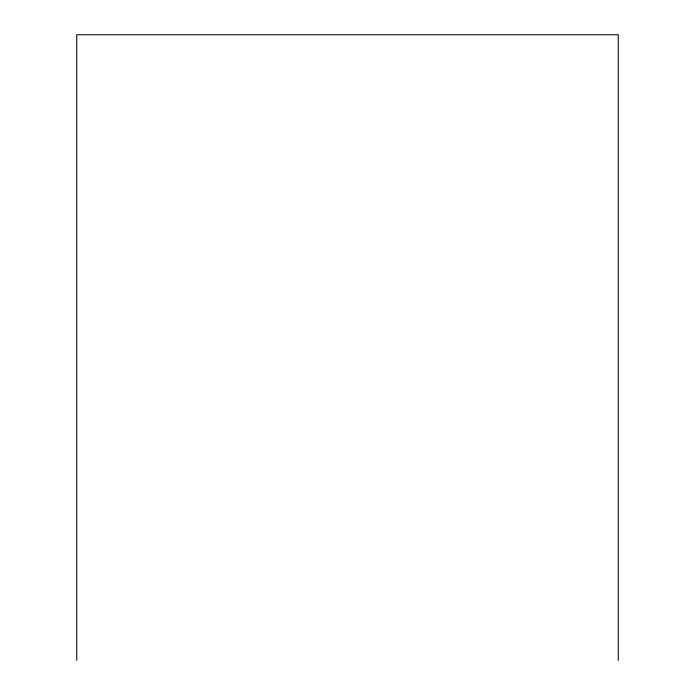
<?xml version="1.0" encoding="UTF-8"?>
<svg xmlns="http://www.w3.org/2000/svg" width="695" height="695" viewBox="0 0 695 695"><rect width="100%" height="100%" fill="white"/><g stroke="black" fill="none" stroke-linecap="round" stroke-linejoin="round"><path stroke-width="1.04" d="M618.272 660.25L618.272 34.75L76.728 34.75L76.728 660.25"/></g></svg>
